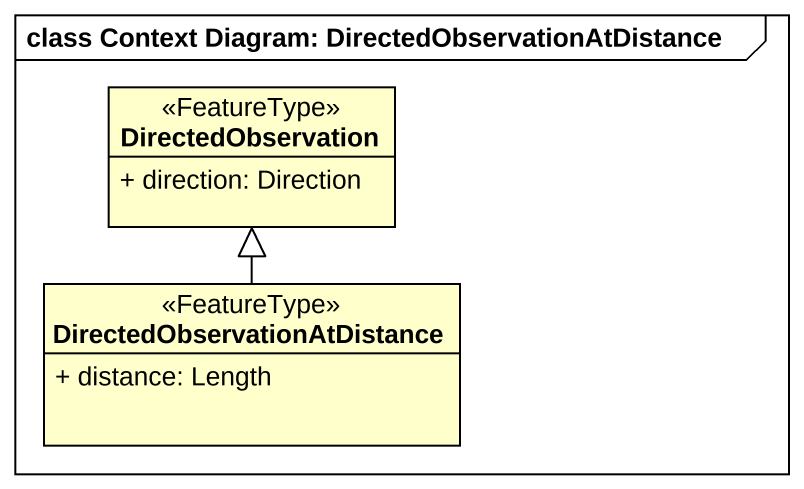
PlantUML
@startuml
mainframe class Context Diagram: DirectedObservationAtDistance
hide circle
hide empty members
skinparam classAttributeIconSize 0
class DirectedObservation <<FeatureType>> {
  + direction: Direction
}
class "DirectedObservationAtDistance" as DirectedObservationAtDistanc <<FeatureType>> {
  + distance: Length
}
DirectedObservationAtDistanc -up-|> DirectedObservation
@enduml
